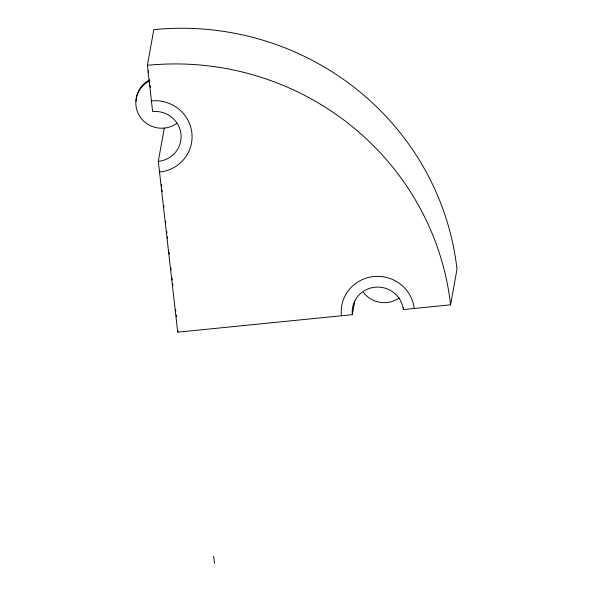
<?xml version="1.0" encoding="UTF-8"?>
<svg xmlns="http://www.w3.org/2000/svg" width="593" height="593" viewBox="0 0 593 593"><rect width="100%" height="100%" fill="white"/><g stroke="black" fill="none" stroke-linecap="round" stroke-linejoin="round"><path stroke-width="0.89" d="M158.301 161.385A25.647 25.017 10.2 0 0 180.939 133.929A25.647 25.017 10.2 0 0 152.638 111.573L147.383 65.319L153.802 29.65A274.759 268.036 10.2 0 1 457.003 269.163L450.584 304.832L403.292 309.568A25.647 25.017 10.2 0 0 374.991 287.212A25.647 25.017 10.2 0 0 352.353 314.675L177.722 332.169L158.301 161.385L164.291 128.095M148.191 72.435L148.48 70.849M159.806 170.473L159.517 172.059A36.633 35.736 10.2 0 0 191.858 132.832A36.633 35.736 10.2 0 0 151.43 100.899M177.722 332.169L178.004 330.583M352.353 314.675L354.807 301.059M403.292 309.568L403.618 307.752M213.673 556.234L214.481 563.35M149.518 80.033L149.732 81.871M150.148 85.54L150.355 87.379M161.37 184.275L161.585 186.12M162 189.797L162.208 191.635M163.779 205.437L163.987 207.283M165.558 221.085L165.766 222.924M166.707 231.203L166.915 233.049M167.337 236.726L167.545 238.564M169.116 252.366L169.324 254.212M170.895 268.014L171.103 269.852M172.044 278.132L172.252 279.978M172.674 283.654L172.882 285.492M175.602 309.42L175.81 311.258M176.225 314.942L176.44 316.781M341.442 315.765A36.633 35.736 10.2 0 1 373.775 276.538A36.633 35.736 10.2 0 1 414.203 308.479M147.383 65.319A274.759 268.036 10.2 0 1 450.584 304.832M136.056 101.277A25.647 25.017 10.2 0 1 149.317 79.966M176.647 123.485A25.647 25.017 10.2 0 1 139.651 116.139A25.647 25.017 10.2 0 1 149.844 80.774M399.215 297.931A25.647 25.017 10.2 0 1 363.39 292.305"/></g></svg>
